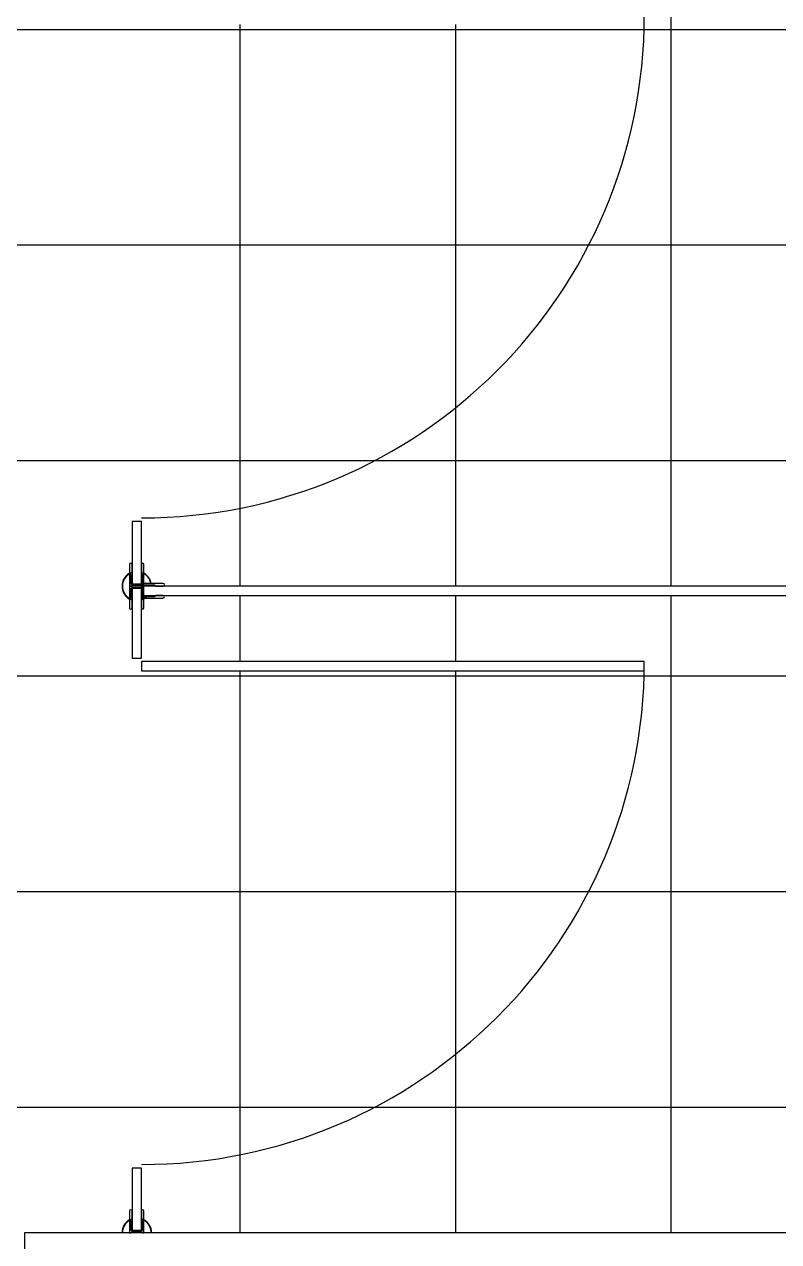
# Model space of a CAD drawing. Header units: millimetres. Extents: x -145636 to 131102, y -135903 to -7470.
# Drawn here: x 25695 to 26745, y -116861 to -115166 of the extents above; entities that cross this region are included whole.
import ezdxf

# ---------------------------------------------------------------- set-up
doc = ezdxf.new("R2010")
doc.units = ezdxf.units.MM
doc.layers.add('M_ARCHI', color=8, linetype='Continuous')

# ---------------------------------------------------------------- blocks, each defined once
blk = doc.blocks.new('RF Archi 21.10.2024')
at = {"layer": 'M_ARCHI', "color": 8, "linetype": 'Continuous'}
for p, q in [((-139811, -131467.1), (-139811, -132353.5)), ((-140411, -131571.5), (-140411, -132353.5)), ((-140111, -131571.5), (-140111, -132353.5)), ((-142311, -131578.5), (-138761, -131578.5)), ((-142311, -131878.5), (-138761, -131878.5)), ((-142311, -132178.5), (-139061, -132178.5)), ((-140411, -132367.5), (-140411, -132458.5)), ((-140111, -132367.3), (-140111, -132458.5)), ((-139811, -132367.1), (-139811, -133253.5)), ((-140411, -132471.5), (-140411, -133253.5)), ((-140111, -132471.5), (-140111, -133253.5)), ((-142311, -132478.5), (-138761, -132478.5)), ((-142311, -132778.5), (-138761, -132778.5)), ((-142311, -133078.5), (-139061, -133078.5))]:
    blk.add_line(p, q, dxfattribs=at)
at = {"layer": 'M_ARCHI', "color": 8}
for p, q in [((-140548, -132263.5), (-140561, -132263.5)), ((-140561, -132263.5), (-140561, -132350.5)), ((-140548, -132350.5), (-140548, -132263.5)), ((-140564.5, -132323.2), (-140564.5, -132353.5)), ((-140561, -132333.5), (-140561, -132323.2)), ((-140548, -132323.2), (-140548, -132333.5)), ((-140544.5, -132353.5), (-140544.5, -132323.2)), ((-140569.5, -132340.3), (-140570.1, -132340.9)), ((-140569.5, -132340.3), (-140570.1, -132340.9)), ((-140569, -132339.7), (-140569.5, -132340.3)), ((-140569, -132339.7), (-140569.5, -132340.3)), ((-140568.4, -132339.1), (-140569, -132339.7)), ((-140568.4, -132339.1), (-140569, -132339.7)), ((-140567.9, -132338.6), (-140568.4, -132339.1)), ((-140567.9, -132338.6), (-140568.4, -132339.1)), ((-140567.3, -132338.1), (-140567.9, -132338.6)), ((-140567.3, -132338.1), (-140567.9, -132338.6)), ((-140566.6, -132337.6), (-140567.3, -132338.1)), ((-140566.6, -132337.6), (-140567.3, -132338.1)), ((-140566, -132337.1), (-140566.6, -132337.6)), ((-140566, -132337.1), (-140566.6, -132337.6)), ((-140565.3, -132336.6), (-140566, -132337.1)), ((-140565.3, -132336.6), (-140566, -132337.1)), ((-140564.6, -132336.2), (-140565.3, -132336.6)), ((-140564.6, -132336.2), (-140565.3, -132336.6)), ((-140562.5, -132335.1), (-140563.2, -132335.5)), ((-140562.5, -132335.1), (-140563.2, -132335.5)), ((-140563, -132335.5), (-140561, -132333.5)), ((-140563, -132350.5), (-140563, -132335.5)), ((-140561.8, -132334.8), (-140562.5, -132335.1)), ((-140561.8, -132334.8), (-140562.5, -132335.1)), ((-140561, -132334.6), (-140561.8, -132334.8)), ((-140561, -132334.6), (-140561.8, -132334.8)), ((-140548, -132333.5), (-140546, -132335.5)), ((-140547.3, -132334.8), (-140548, -132334.6)), ((-140547.3, -132334.8), (-140548, -132334.6)), ((-140546.5, -132335.1), (-140547.3, -132334.8)), ((-140546.5, -132335.1), (-140547.3, -132334.8)), ((-140545.8, -132335.5), (-140546.5, -132335.1)), ((-140545.8, -132335.5), (-140546.5, -132335.1)), ((-140546, -132335.5), (-140546, -132350.5)), ((-140543.7, -132336.6), (-140544.4, -132336.2)), ((-140543.7, -132336.6), (-140544.4, -132336.2)), ((-140543, -132337.1), (-140543.7, -132336.6)), ((-140543, -132337.1), (-140543.7, -132336.6)), ((-140542.4, -132337.6), (-140543, -132337.1)), ((-140542.4, -132337.6), (-140543, -132337.1)), ((-140541.8, -132338.1), (-140542.4, -132337.6)), ((-140541.8, -132338.1), (-140542.4, -132337.6)), ((-140541.2, -132338.6), (-140541.8, -132338.1)), ((-140541.2, -132338.6), (-140541.8, -132338.1)), ((-140540.6, -132339.1), (-140541.2, -132338.6)), ((-140540.6, -132339.1), (-140541.2, -132338.6)), ((-140540, -132339.7), (-140540.6, -132339.1)), ((-140540, -132339.7), (-140540.6, -132339.1)), ((-140539.5, -132340.3), (-140540, -132339.7)), ((-140539.5, -132340.3), (-140540, -132339.7)), ((-140539, -132340.9), (-140539.5, -132340.3)), ((-140539, -132340.9), (-140539.5, -132340.3)), ((-140574.4, -132351.9), (-140574.5, -132352.7)), ((-140574.4, -132351.9), (-140574.5, -132352.7)), ((-140574.5, -132352.7), (-140574.5, -132353.5)), ((-140574.5, -132352.7), (-140574.5, -132353.5)), ((-140574.5, -132353.5), (-140574.5, -132354.3)), ((-140574.5, -132353.5), (-140574.5, -132354.3)), ((-140574.5, -132354.3), (-140574.4, -132355.1)), ((-140574.5, -132354.3), (-140574.4, -132355.1)), ((-140574.3, -132350.3), (-140574.4, -132351.1)), ((-140574.3, -132350.3), (-140574.4, -132351.1)), ((-140574.4, -132351.1), (-140574.4, -132351.9)), ((-140574.4, -132351.1), (-140574.4, -132351.9)), ((-140574.4, -132355.1), (-140574.4, -132355.9)), ((-140574.4, -132355.1), (-140574.4, -132355.9)), ((-140574.4, -132355.9), (-140574.3, -132356.7)), ((-140574.4, -132355.9), (-140574.3, -132356.7)), ((-140574.1, -132349.5), (-140574.3, -132350.3)), ((-140574.1, -132349.5), (-140574.3, -132350.3)), ((-140574.3, -132356.7), (-140574.1, -132357.4)), ((-140574.3, -132356.7), (-140574.1, -132357.4)), ((-140573.9, -132348.7), (-140574.1, -132349.5)), ((-140573.9, -132348.7), (-140574.1, -132349.5)), ((-140573.7, -132347.9), (-140573.9, -132348.7)), ((-140573.7, -132347.9), (-140573.9, -132348.7)), ((-140573.5, -132347.2), (-140573.7, -132347.9)), ((-140573.5, -132347.2), (-140573.7, -132347.9)), ((-140573.2, -132346.4), (-140573.5, -132347.2)), ((-140573.2, -132346.4), (-140573.5, -132347.2)), ((-140572.9, -132345.7), (-140573.2, -132346.4)), ((-140572.9, -132345.7), (-140573.2, -132346.4)), ((-140572.6, -132345), (-140572.9, -132345.7)), ((-140572.6, -132345), (-140572.9, -132345.7)), ((-140572.2, -132344.2), (-140572.6, -132345)), ((-140572.2, -132344.2), (-140572.6, -132345)), ((-140571.9, -132343.5), (-140572.2, -132344.2)), ((-140571.9, -132343.5), (-140572.2, -132344.2)), ((-140571.5, -132342.9), (-140571.9, -132343.5)), ((-140571.5, -132342.9), (-140571.9, -132343.5)), ((-140571, -132342.2), (-140571.5, -132342.9)), ((-140571, -132342.2), (-140571.5, -132342.9)), ((-140570.5, -132341.5), (-140571, -132342.2)), ((-140570.5, -132341.5), (-140571, -132342.2)), ((-140570.1, -132340.9), (-140570.5, -132341.5)), ((-140570.1, -132340.9), (-140570.5, -132341.5)), ((-140564.5, -132353.5), (-140563, -132353.5)), ((-140563, -132353.5), (-140564.5, -132353.5)), ((-140564.5, -132353.5), (-140564.5, -132383.7)), ((-140546, -132350.5), (-140563, -132350.5)), ((-140563, -132353.5), (-140561, -132352)), ((-140561, -132355), (-140563, -132353.5)), ((-140563, -132371.5), (-140563, -132356.5)), ((-140563, -132356.5), (-140546, -132356.5)), ((-140561, -132350.5), (-140548, -132350.5)), ((-140561, -132352), (-140548, -132352)), ((-140548, -132355), (-140561, -132355)), ((-140548, -132356.5), (-140561, -132356.5)), ((-140561, -132356.5), (-140561, -132453.5)), ((-140517.8, -132350), (-140548, -132350)), ((-140548, -132350), (-140548, -132351.5)), ((-140548, -132351.5), (-140546.5, -132353.5)), ((-140548, -132352), (-140546, -132353.5)), ((-140546, -132353.5), (-140548, -132355)), ((-140548, -132453.5), (-140548, -132356.5)), ((-140546.5, -132353.5), (-140546.5, -132366.5)), ((-140546, -132353.5), (-140544.5, -132353.5)), ((-140544.5, -132353.5), (-140546, -132353.5)), ((-140546, -132356.5), (-140546, -132371.5)), ((-140545, -132368.5), (-140545, -132351.5)), ((-140545, -132351.5), (-140530, -132351.5)), ((-138764, -132353.5), (-140545, -132353.5)), ((-140545, -132353.5), (-140545, -132366.5)), ((-140544.5, -132383.7), (-140544.5, -132353.5)), ((-140538.5, -132341.5), (-140539, -132340.9)), ((-140538.5, -132341.5), (-140539, -132340.9)), ((-140538, -132342.2), (-140538.5, -132341.5)), ((-140538, -132342.2), (-140538.5, -132341.5)), ((-140537.6, -132342.8), (-140538, -132342.2)), ((-140537.6, -132342.8), (-140538, -132342.2)), ((-140537.1, -132343.5), (-140537.6, -132342.8)), ((-140537.1, -132343.5), (-140537.6, -132342.8)), ((-140536.8, -132344.2), (-140537.1, -132343.5)), ((-140536.8, -132344.2), (-140537.1, -132343.5)), ((-140536.4, -132345), (-140536.8, -132344.2)), ((-140536.4, -132345), (-140536.8, -132344.2)), ((-140536.1, -132345.7), (-140536.4, -132345)), ((-140536.1, -132345.7), (-140536.4, -132345)), ((-140535.8, -132346.4), (-140536.1, -132345.7)), ((-140535.8, -132346.4), (-140536.1, -132345.7)), ((-140535.5, -132347.2), (-140535.8, -132346.4)), ((-140535.5, -132347.2), (-140535.8, -132346.4)), ((-140535.3, -132347.9), (-140535.5, -132347.2)), ((-140535.3, -132347.9), (-140535.5, -132347.2)), ((-140535.1, -132348.7), (-140535.3, -132347.9)), ((-140535.1, -132348.7), (-140535.3, -132347.9)), ((-140534.9, -132349.5), (-140535.1, -132348.7)), ((-140534.9, -132349.5), (-140535.1, -132348.7)), ((-140534.8, -132350.3), (-140534.9, -132349.5)), ((-140534.8, -132350.3), (-140534.9, -132349.5)), ((-140534.5, -132352.7), (-140534.6, -132351.9)), ((-140534.5, -132352.7), (-140534.6, -132351.9)), ((-140534.5, -132353.5), (-140534.5, -132352.7)), ((-140534.5, -132353.5), (-140534.5, -132352.7)), ((-140530, -132351.5), (-140528, -132353.5)), ((-140528, -132353.5), (-140517.8, -132353.5)), ((-140574.1, -132357.4), (-140573.9, -132358.2)), ((-140574.1, -132357.4), (-140573.9, -132358.2)), ((-140573.9, -132358.2), (-140573.7, -132359)), ((-140573.9, -132358.2), (-140573.7, -132359)), ((-140573.7, -132359), (-140573.5, -132359.8)), ((-140573.7, -132359), (-140573.5, -132359.8)), ((-140573.5, -132359.8), (-140573.2, -132360.5)), ((-140573.5, -132359.8), (-140573.2, -132360.5)), ((-140573.2, -132360.5), (-140572.9, -132361.3)), ((-140573.2, -132360.5), (-140572.9, -132361.3)), ((-140572.9, -132361.3), (-140572.6, -132362)), ((-140572.9, -132361.3), (-140572.6, -132362)), ((-140572.6, -132362), (-140572.2, -132362.7)), ((-140572.6, -132362), (-140572.2, -132362.7)), ((-140572.2, -132362.7), (-140571.9, -132363.4)), ((-140572.2, -132362.7), (-140571.9, -132363.4)), ((-140571.9, -132363.4), (-140571.5, -132364.1)), ((-140571.9, -132363.4), (-140571.5, -132364.1)), ((-140571.5, -132364.1), (-140571, -132364.8)), ((-140571.5, -132364.1), (-140571, -132364.8)), ((-140571, -132364.8), (-140570.5, -132365.4)), ((-140571, -132364.8), (-140570.5, -132365.4)), ((-140570.5, -132365.4), (-140570.1, -132366)), ((-140570.5, -132365.4), (-140570.1, -132366)), ((-140570.1, -132366), (-140569.5, -132366.7)), ((-140570.1, -132366), (-140569.5, -132366.7)), ((-140569.5, -132366.7), (-140569, -132367.2)), ((-140569.5, -132366.7), (-140569, -132367.2)), ((-140569, -132367.2), (-140568.4, -132367.8)), ((-140569, -132367.2), (-140568.4, -132367.8)), ((-140568.4, -132367.8), (-140567.9, -132368.4)), ((-140568.4, -132367.8), (-140567.9, -132368.4)), ((-140567.9, -132368.4), (-140567.2, -132368.9)), ((-140567.9, -132368.4), (-140567.2, -132368.9)), ((-140567.2, -132368.9), (-140566.6, -132369.4)), ((-140567.2, -132368.9), (-140566.6, -132369.4)), ((-140566.6, -132369.4), (-140566, -132369.9)), ((-140566.6, -132369.4), (-140566, -132369.9)), ((-140566, -132369.9), (-140565.3, -132370.3)), ((-140566, -132369.9), (-140565.3, -132370.3)), ((-140565.3, -132370.3), (-140564.6, -132370.7)), ((-140565.3, -132370.3), (-140564.6, -132370.7)), ((-140563.2, -132371.5), (-140562.5, -132371.8)), ((-140563.2, -132371.5), (-140562.5, -132371.8)), ((-140561, -132373.5), (-140563, -132371.5)), ((-140562.5, -132371.8), (-140561.8, -132372.1)), ((-140562.5, -132371.8), (-140561.8, -132372.1)), ((-140561.8, -132372.1), (-140561, -132372.4)), ((-140561.8, -132372.1), (-140561, -132372.4)), ((-140561, -132383.7), (-140561, -132373.5)), ((-140546.5, -132366.5), (-140548, -132368.5)), ((-140548, -132368.5), (-140548, -132370)), ((-140548, -132370), (-140517.8, -132370)), ((-140546, -132371.5), (-140548, -132373.5)), ((-140548, -132372.4), (-140547.3, -132372.1)), ((-140548, -132372.4), (-140547.3, -132372.1)), ((-140548, -132373.5), (-140548, -132383.7)), ((-140547.3, -132372.1), (-140546.5, -132371.8)), ((-140547.3, -132372.1), (-140546.5, -132371.8)), ((-140546.5, -132371.8), (-140545.8, -132371.5)), ((-140546.5, -132371.8), (-140545.8, -132371.5)), ((-140545, -132366.5), (-138764, -132366.5)), ((-140530, -132368.5), (-140545, -132368.5)), ((-140544.4, -132370.7), (-140543.7, -132370.3)), ((-140544.4, -132370.7), (-140543.7, -132370.3)), ((-140543.7, -132370.3), (-140543, -132369.9)), ((-140543.7, -132370.3), (-140543, -132369.9)), ((-140541.8, -132368.9), (-140541.2, -132368.4)), ((-140541.8, -132368.9), (-140541.2, -132368.4)), ((-140541.2, -132368.4), (-140540.6, -132367.8)), ((-140541.2, -132368.4), (-140540.6, -132367.8)), ((-140540.6, -132367.8), (-140540, -132367.2)), ((-140540.6, -132367.8), (-140540, -132367.2)), ((-140540, -132367.2), (-140539.5, -132366.7)), ((-140540, -132367.2), (-140539.5, -132366.7)), ((-140528, -132366.5), (-140530, -132368.5)), ((-140517.8, -132366.5), (-140528, -132366.5)), ((-140561, -132453.5), (-140548, -132453.5)), ((-139848, -132458.5), (-140548, -132458.5)), ((-140548, -132458.5), (-140548, -132471.5)), ((-139848, -132471.5), (-139848, -132458.5)), ((-140548, -132471.5), (-139848, -132471.5)), ((-140548, -133163.5), (-140561, -133163.5)), ((-140561, -133163.5), (-140561, -133250.5)), ((-140548, -133250.5), (-140548, -133163.5)), ((-140567.3, -133238.1), (-140567.9, -133238.6)), ((-140566.6, -133237.6), (-140567.3, -133238.1)), ((-140566, -133237.1), (-140566.6, -133237.6)), ((-140565.3, -133236.6), (-140566, -133237.1)), ((-140564.6, -133236.2), (-140565.3, -133236.6)), ((-140564.5, -133223.2), (-140564.5, -133253.5)), ((-140562.5, -133235.1), (-140563.2, -133235.5)), ((-140563, -133235.5), (-140561, -133233.5)), ((-140563, -133250.5), (-140563, -133235.5)), ((-140561.8, -133234.8), (-140562.5, -133235.1)), ((-140561, -133234.6), (-140561.8, -133234.8)), ((-140561, -133233.5), (-140561, -133223.2)), ((-140548, -133223.2), (-140548, -133233.5)), ((-140548, -133233.5), (-140546, -133235.5)), ((-140547.3, -133234.8), (-140548, -133234.6)), ((-140546.5, -133235.1), (-140547.3, -133234.8)), ((-140545.8, -133235.5), (-140546.5, -133235.1)), ((-140546, -133235.5), (-140546, -133250.5)), ((-140544.5, -133253.5), (-140544.5, -133223.2)), ((-140543.7, -133236.6), (-140544.4, -133236.2)), ((-140543, -133237.1), (-140543.7, -133236.6)), ((-140542.4, -133237.6), (-140543, -133237.1)), ((-140541.8, -133238.1), (-140542.4, -133237.6)), ((-140541.2, -133238.6), (-140541.8, -133238.1)), ((-138761, -133253.5), (-140711, -133253.5)), ((-140711, -133253.5), (-140711, -133378.5)), ((-140574.4, -133251.9), (-140574.5, -133252.7)), ((-140574.5, -133252.7), (-140574.5, -133253.5)), ((-140574.3, -133250.3), (-140574.4, -133251.1)), ((-140574.4, -133251.1), (-140574.4, -133251.9)), ((-140574.1, -133249.5), (-140574.3, -133250.3)), ((-140573.9, -133248.7), (-140574.1, -133249.5)), ((-140573.7, -133247.9), (-140573.9, -133248.7)), ((-140573.5, -133247.2), (-140573.7, -133247.9)), ((-140573.2, -133246.4), (-140573.5, -133247.2)), ((-140572.9, -133245.7), (-140573.2, -133246.4)), ((-140572.6, -133245), (-140572.9, -133245.7)), ((-140572.2, -133244.2), (-140572.6, -133245)), ((-140571.9, -133243.5), (-140572.2, -133244.2)), ((-140571.5, -133242.9), (-140571.9, -133243.5)), ((-140571, -133242.2), (-140571.5, -133242.9)), ((-140570.5, -133241.5), (-140571, -133242.2)), ((-140570.1, -133240.9), (-140570.5, -133241.5)), ((-140569.5, -133240.3), (-140570.1, -133240.9)), ((-140569, -133239.7), (-140569.5, -133240.3)), ((-140568.4, -133239.1), (-140569, -133239.7)), ((-140567.9, -133238.6), (-140568.4, -133239.1)), ((-140564.5, -133253.5), (-140563, -133253.5)), ((-140546, -133250.5), (-140563, -133250.5)), ((-140563, -133253.5), (-140561, -133252)), ((-140561, -133250.5), (-140548, -133250.5)), ((-140561, -133252), (-140548, -133252)), ((-140548, -133252), (-140546, -133253.5)), ((-140546, -133253.5), (-140544.5, -133253.5)), ((-140540.6, -133239.1), (-140541.2, -133238.6)), ((-140540, -133239.7), (-140540.6, -133239.1)), ((-140539.5, -133240.3), (-140540, -133239.7)), ((-140539, -133240.9), (-140539.5, -133240.3)), ((-140538.5, -133241.5), (-140539, -133240.9)), ((-140538, -133242.2), (-140538.5, -133241.5)), ((-140537.6, -133242.8), (-140538, -133242.2)), ((-140537.1, -133243.5), (-140537.6, -133242.8)), ((-140536.8, -133244.2), (-140537.1, -133243.5)), ((-140536.4, -133245), (-140536.8, -133244.2)), ((-140536.1, -133245.7), (-140536.4, -133245)), ((-140535.8, -133246.4), (-140536.1, -133245.7)), ((-140535.5, -133247.2), (-140535.8, -133246.4)), ((-140535.3, -133247.9), (-140535.5, -133247.2)), ((-140535.1, -133248.7), (-140535.3, -133247.9)), ((-140534.9, -133249.5), (-140535.1, -133248.7)), ((-140534.8, -133250.3), (-140534.9, -133249.5)), ((-140534.6, -133251.1), (-140534.8, -133250.3)), ((-140534.6, -133251.9), (-140534.6, -133251.1)), ((-140534.5, -133252.7), (-140534.6, -133251.9)), ((-140534.5, -133253.5), (-140534.5, -133252.7))]:
    blk.add_line(p, q, dxfattribs=at)
for centre, radius, start, end in [((-140548, -131558.5), 700, 270, 0), ((-140562.8, -132323.2), 1.75, 90, 180), ((-140562.8, -132323.2), 1.75, 0, 90), ((-140546.3, -132323.2), 1.75, 90, 180), ((-140546.3, -132323.2), 1.75, 0, 90), ((-140554.5, -132353.5), 20.5, 121.0437, 180), ((-140554.5, -132353.5), 20.5, 121.0437, 180), ((-140554.5, -132353.5), 20, 120.7833, 180), ((-140554.5, -132353.5), 20, 120.7833, 180), ((-140554.5, -132353.5), 20, 121.8198, 180), ((-140554.5, -132353.5), 20, 121.8198, 180), ((-140554.5, -132353.5), 20, 10.5945, 58.2143), ((-140554.5, -132353.5), 20, 11.1369, 58.1802), ((-140554.5, -132353.5), 20, 10.5945, 58.2143), ((-140554.5, -132353.5), 20, 11.1369, 58.1802), ((-140554.5, -132353.5), 20.5, 10.8653, 58.9563), ((-140554.5, -132353.5), 20.5, 10.8653, 58.9563), ((-140554.5, -132353.5), 20.5, 180, 238.9563), ((-140554.5, -132353.5), 20.5, 180, 238.9563), ((-140554.5, -132353.5), 20, 180, 238.2143), ((-140554.5, -132353.5), 20, 180, 238.1802), ((-140554.5, -132353.5), 20, 180, 238.2143), ((-140554.5, -132353.5), 20, 180, 238.1802), ((-140517.8, -132351.7), 1.75, 0, 90), ((-140517.8, -132351.7), 1.75, 270, 0), ((-140554.5, -132353.5), 20, 301.8198, 315), ((-140554.5, -132353.5), 20, 301.8198, 315), ((-140554.5, -132353.5), 20.5, 302.4466, 315), ((-140554.5, -132353.5), 20.5, 302.4466, 315), ((-140517.8, -132368.2), 1.75, 0, 90), ((-140517.8, -132368.2), 1.75, 270, 0), ((-140562.8, -132383.7), 1.75, 180, 270), ((-140562.8, -132383.7), 1.75, 270, 0), ((-140546.3, -132383.7), 1.75, 180, 270), ((-140546.3, -132383.7), 1.75, 270, 0), ((-140548, -132458.5), 700, 270, 0), ((-140562.8, -133223.2), 1.75, 90, 180), ((-140562.8, -133223.2), 1.75, 0, 90), ((-140546.3, -133223.2), 1.75, 90, 180), ((-140546.3, -133223.2), 1.75, 0, 90), ((-140554.5, -133253.5), 20.5, 121.0437, 180), ((-140554.5, -133253.5), 20, 120.7833, 180), ((-140554.5, -133253.5), 20, 121.8198, 180), ((-140554.5, -133253.5), 20, 0, 58.2143), ((-140554.5, -133253.5), 20, 0, 58.1802), ((-140554.5, -133253.5), 20.5, 0, 58.9563)]:
    blk.add_arc(centre, radius, start, end, dxfattribs=at)
for points in [[(-140561, -132353.5), (-140561, -132351.8), (-140561, -132348.6), (-140561, -132343.9), (-140561, -132339.9), (-140561, -132337.9), (-140561, -132337.1)], [(-140561, -132353.5), (-140561, -132351.8), (-140561, -132348.6), (-140561, -132343.9), (-140561, -132339.9), (-140561, -132337.9), (-140561, -132337.1)], [(-140548, -132337.1), (-140548, -132337.9), (-140548, -132339.9), (-140548, -132343.9), (-140548, -132348.6), (-140548, -132351.8), (-140548, -132353.5)], [(-140548, -132337.1), (-140548, -132337.9), (-140548, -132339.9), (-140548, -132343.9), (-140548, -132348.6), (-140548, -132351.8), (-140548, -132353.5)], [(-140561, -132369.9), (-140561, -132369), (-140561, -132367), (-140561, -132363.1), (-140561, -132358.3), (-140561, -132355.1), (-140561, -132353.5)], [(-140561, -132369.9), (-140561, -132369), (-140561, -132367), (-140561, -132363.1), (-140561, -132358.3), (-140561, -132355.1), (-140561, -132353.5)], [(-140548, -132353.5), (-140548, -132355.1), (-140548, -132358.3), (-140548, -132363.1), (-140548, -132367), (-140548, -132369), (-140548, -132369.9)], [(-140548, -132353.5), (-140548, -132355.1), (-140548, -132358.3), (-140548, -132363.1), (-140548, -132367), (-140548, -132369), (-140548, -132369.9)], [(-140561, -133253.5), (-140561, -133251.8), (-140561, -133248.6), (-140561, -133243.9), (-140561, -133239.9), (-140561, -133237.9), (-140561, -133237.1)], [(-140548, -133237.1), (-140548, -133237.9), (-140548, -133239.9), (-140548, -133243.9), (-140548, -133248.6), (-140548, -133251.8), (-140548, -133253.5)]]:
    blk.add_open_spline(points, degree=3, dxfattribs=at)

msp = doc.modelspace()

# ---------------------------------------------------------------- block references
at = {"layer": 'M_ARCHI', "color": 8, "linetype": 'Continuous'}
msp.add_blockref('RF Archi 21.10.2024', (166405.7, 16405.4), dxfattribs=at)

doc.saveas('drawing.dxf')
